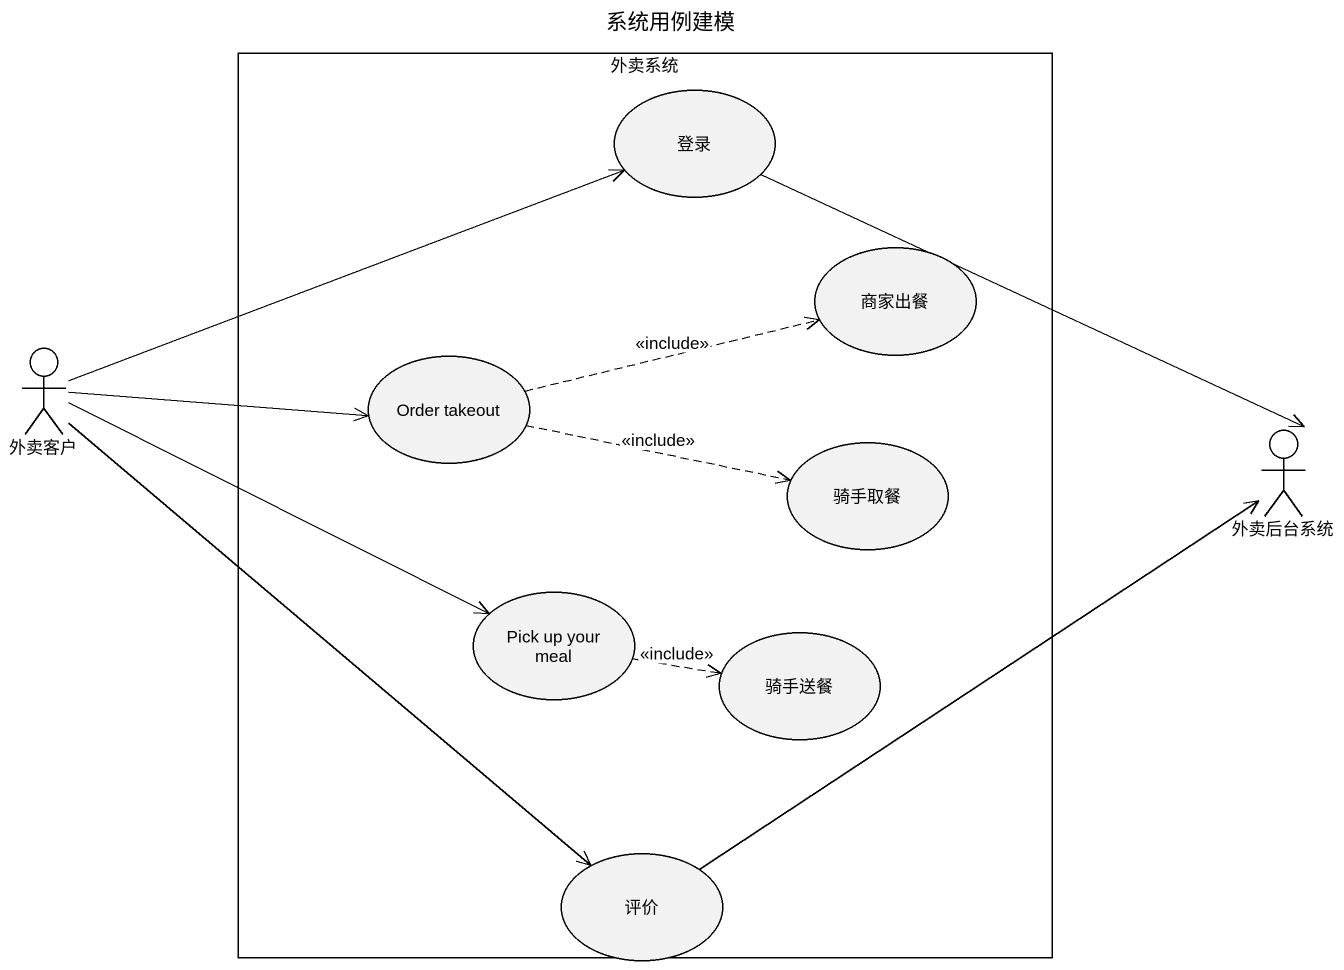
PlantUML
@startuml
title 系统用例建模
rectangle 外卖系统 {
  usecase 登录
  usecase 商家出餐
  usecase "Order takeout" as Order_takeout
  usecase 骑手取餐
  usecase "Pick up your meal" as Pick_up_your_meal
  usecase 骑手送餐
  usecase 评价
}
actor 外卖客户
actor 外卖后台系统
登录 --> 外卖后台系统
外卖客户 -right-> 登录
外卖客户 -right-> Order_takeout
外卖客户 -right-> Pick_up_your_meal
外卖客户 --> 评价
Order_takeout .right.> 商家出餐 : <<include>>
Order_takeout .right.> 骑手取餐 : <<include>>
Pick_up_your_meal .right.> 骑手送餐 : <<include>>
评价 -up-> 外卖后台系统
@enduml
